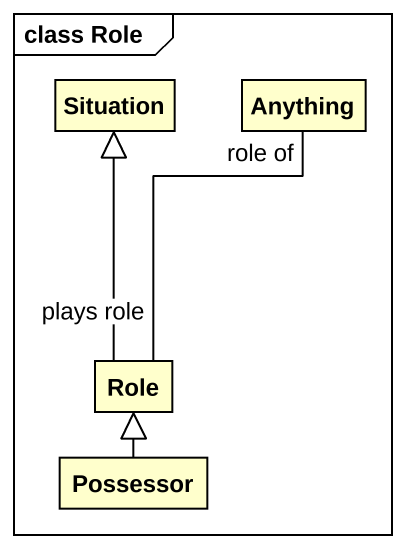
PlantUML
@startuml
mainframe class Role
hide circle
hide empty members
class Situation
class Anything
class Role
class Possessor
Role -up-|> Situation
Role "plays role" -up- "role of" Anything
Possessor -up-|> Role
@enduml
